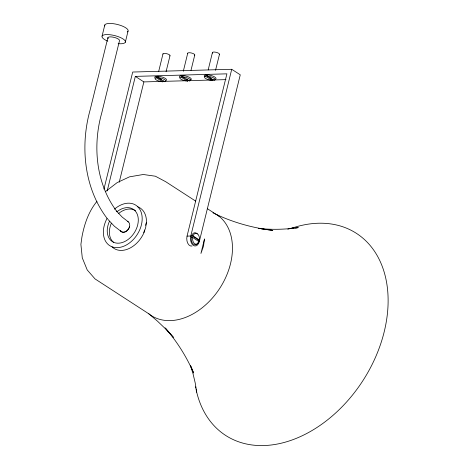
<?xml version="1.0" encoding="UTF-8"?>
<svg xmlns="http://www.w3.org/2000/svg" width="469" height="469" viewBox="0 0 469 469"><rect width="100%" height="100%" fill="white"/><g stroke="black" fill="none" stroke-linecap="round" stroke-linejoin="round"><path stroke-width="0.7" d="M192.665 237.502L192.583 238.041A5.458 3.453 88.4 0 0 194.782 243.792A5.458 3.453 88.4 0 0 198.815 242.074L198.985 241.594L192.665 237.502L191.317 237.378M198.786 240.081L198.34 241.922L198.985 241.594M199.378 239.999L199.46 239.466A5.458 3.453 88.4 0 0 197.261 233.709A5.458 3.453 88.4 0 0 193.228 235.432L193.058 235.907L199.378 239.999L198.768 240.187L191.745 235.637L193.058 235.907M102.078 36.095L104.804 24.98M107.893 37.637L90.148 109.875C79.982 146.082 84.004 188.157 107.272 218.63M125.311 42.245L128.043 31.13M103.942 189.107L132.698 72.038L231.727 69.289L240.263 74.811L199.307 241.541A7.223 4.567 88.4 0 1 193.404 245.451A7.223 4.567 88.4 0 1 190.777 236.018L231.727 69.289M107.202 190.924L135.336 76.383L226.908 73.838L187.049 236.118A7.223 4.567 88.4 0 0 192.032 246.043M119.232 182.224L143.866 81.911L135.336 76.383M158.721 71.265L162.978 53.876M183.309 71.27L187.735 53.185M143.877 232.706L144.54 230.021M145.689 225.331L146.346 222.652M208.189 69.887L212.445 52.499M166.061 71.728L170.001 55.735M190.989 70.344L194.758 55.043M215.529 70.35L219.474 54.357M162.86 81.794L156.159 77.743A5.458 1.688 13.8 0 0 156.142 79.847A5.458 1.688 13.8 0 0 162.391 81.776L162.86 81.794L163.435 80.856M187.618 81.108L180.917 77.051A5.458 1.688 13.8 0 0 180.899 79.161A5.458 1.688 13.8 0 0 187.149 81.09L187.618 81.108L188.192 80.17L186.439 79.032M212.328 80.416L205.627 76.365A5.458 1.688 13.8 0 0 205.61 78.47A5.458 1.688 13.8 0 0 211.859 80.404L212.328 80.416L212.908 79.478M96.96 201.348C88.553 211.601 84.268 224.288 81.899 237.179L80.903 244.396L82.28 257.856L87.228 269.968L95.043 278.92L148.82 313.808L157.437 321.118L165.616 328.945L173.348 337.264L165.539 328.318M105.472 191.598L117.197 182.582L129.532 176.836L143.274 174.503L155.35 176.209L165.704 181.708L195.69 201.125M287.796 229.177L293.301 227.7M292.668 228.62L294.069 228.368M295.464 228.122L298.261 227.623C285.046 229.534 271.615 229.845 258.343 228.409L259.785 228.643M143.866 81.911L164.22 81.342M165.674 81.307L186.023 80.738M187.477 80.697L225.994 79.624M187.049 236.118L190.777 236.018M207.345 76.289L207.814 76.306A5.458 1.688 13.8 0 1 214.063 78.235A5.458 1.688 13.8 0 1 214.046 80.34L207.345 76.289L207.339 74.893M182.634 76.975L183.103 76.992A5.458 1.688 13.8 0 1 189.353 78.921A5.458 1.688 13.8 0 1 189.335 81.031L182.634 76.975L182.629 75.579M157.877 77.666L158.346 77.684A5.458 1.688 13.8 0 1 164.596 79.613A5.458 1.688 13.8 0 1 164.578 81.717L157.877 77.666L157.871 76.265M261.233 228.837L272.8 230.39C252.07 227.881 231.686 222.107 212.955 212.82M208.224 76.447L205.885 74.934L206.008 76.324M209.977 77.584L211.15 78.341M184.68 77.895L181.169 75.62L181.298 77.016M161.682 79.718L156.412 76.306L156.54 77.702M207.368 208.687L219.046 216.25M128.412 221.919L122.221 217.118L116.476 211.038M121.184 231.516L114.377 226.24L107.876 219.351M165.082 327.796C176.825 341.291 186.486 356.569 193.627 372.978L190.883 366.201M117.08 211.765C95.94 184.077 92.405 145.824 101.744 112.97L119.495 40.703A6.009 1.858 13.8 0 0 112.941 37.115A6.009 1.858 13.8 0 0 108.28 38.704M190.443 365.509L193.04 373.793L195.204 382.933L196.71 392.219M217.37 215.007A60.173 42.732 -57.1 0 1 218.296 290.499A60.173 42.732 -57.1 0 1 148.82 313.808M291.313 228.362A120.345 85.458 -57.1 0 1 387.898 293.5A120.345 85.458 -57.1 0 1 304.528 434.622A120.345 85.458 -57.1 0 1 196.101 389.528M195.825 388.162A120.345 85.458 -57.1 0 1 195.567 386.778M116.887 211.771A19.258 13.671 -57.1 0 1 138.255 218.736A19.258 13.671 -57.1 0 1 119.149 243.159A19.258 13.671 -57.1 0 1 109.5 221.216M113.668 242.409A19.258 13.671 -57.1 0 1 111.346 223.244M118.487 213.594A19.258 13.671 -57.1 0 1 135.564 210.769M127.427 221.397A6.015 4.274 -57.1 0 1 128.254 229.464A6.015 4.274 -57.1 0 1 120.644 230.818M137.739 206.782A24.071 17.089 -57.1 0 1 146.445 221.925L145.666 227.664L143.62 233.433A24.071 17.089 -57.1 0 1 112.032 246.846M107.806 41.172A12.036 3.717 13.8 0 1 105.074 34.683A12.036 3.717 13.8 0 1 123.312 39.115A12.036 3.717 13.8 0 1 118.153 43.687M104.798 25.977A12.036 3.717 13.8 0 1 117.983 24.617A12.036 3.717 13.8 0 1 127.24 31.915M114.454 209.162A24.071 17.089 -57.1 0 1 142.119 216.924A24.071 17.089 -57.1 0 1 117.496 247.644A24.071 17.089 -57.1 0 1 107.125 218.308M129.555 226.668A6.015 4.133 -52.2 0 1 125.2 231.715A6.015 4.133 -52.2 0 1 120.48 230.684M157.385 77.403A3.611 1.114 13.8 0 1 158.499 77.18M182.142 76.717A3.611 1.114 13.8 0 1 182.605 76.558M166.108 80.51A6.068 1.876 13.8 0 0 164.842 78.13A6.068 1.876 13.8 0 0 158.405 76.283L155.978 76.353A6.068 1.876 13.8 0 0 155.192 78.088M162.972 54.175A3.641 1.126 13.8 0 1 166.958 53.765A3.641 1.126 13.8 0 1 169.76 55.969M198.147 242.473A6.068 3.84 88.4 0 1 193.668 244.384A6.068 3.84 88.4 0 1 191.223 237.988L191.938 235.086A6.068 3.84 88.4 0 1 197.302 233.972M190.092 80.082A6.068 1.876 13.8 0 0 190.109 77.743A6.068 1.876 13.8 0 0 183.162 75.597L180.735 75.667A6.068 1.876 13.8 0 0 179.949 77.397M187.729 53.484A3.641 1.126 13.8 0 1 191.715 53.073A3.641 1.126 13.8 0 1 194.518 55.283M215.576 79.132A6.068 1.876 13.8 0 0 214.31 76.752A6.068 1.876 13.8 0 0 207.878 74.911L205.445 74.976A6.068 1.876 13.8 0 0 204.66 76.711M212.68 53.144A3.641 1.126 13.8 0 1 215.969 52.276A3.641 1.126 13.8 0 1 219.228 54.592M204.461 239.061L203.487 246.231L200.931 253.448L204.461 239.061"/></g></svg>
